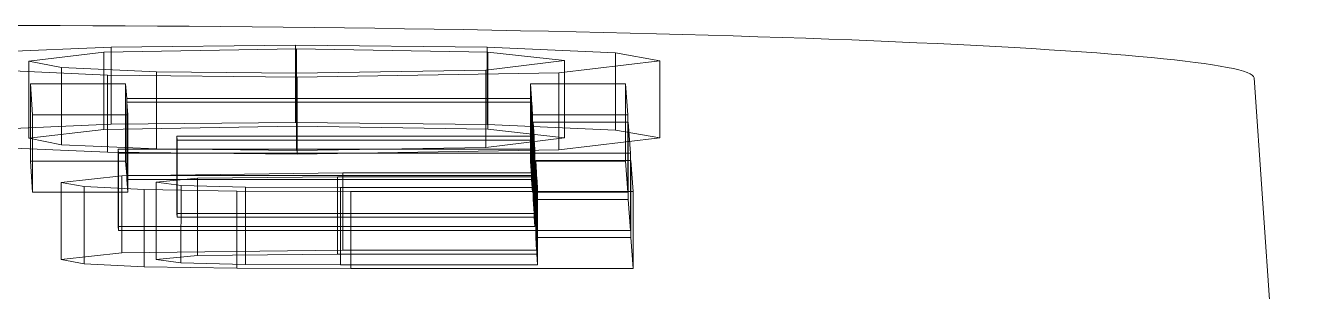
# Model space of a CAD drawing. Header units: metres. Extents: x -55 to 260, y -121 to 64.
# Drawn here: x 11.65579 to 11.68549, y 19.69404 to 19.70023 of the extents above; entities that cross this region are included whole.
import ezdxf

# ---------------------------------------------------------------- set-up
doc = ezdxf.new("R2010")
doc.units = ezdxf.units.M
doc.layers.add('0-1', color=7, linetype='Continuous', lineweight=5)
doc.layers.add('45ESTAC-1', color=253, linetype='Continuous', lineweight=5)

# ---------------------------------------------------------------- blocks, each defined once
blk = doc.blocks.new('Sign - SpeedLimit_Handicap - Handicap-V264-A1 _ A700')
at = {"layer": '45ESTAC-1'}
for p, q in [((11.657781, 19.699729), (11.654718, 19.699599)), ((11.655863, 19.699402), (11.657608, 19.69961)), ((11.657607, 19.697812), (11.657608, 19.69961)), ((11.657608, 19.69961), (11.662087, 19.699684)), ((11.662068, 19.699774), (11.657781, 19.699729)), ((11.657781, 19.697931), (11.657781, 19.699729)), ((11.666528, 19.699725), (11.662068, 19.699774)), ((11.662068, 19.697975), (11.662068, 19.699774)), ((11.662087, 19.699684), (11.666538, 19.699611)), ((11.662087, 19.697885), (11.662087, 19.699684)), ((11.669514, 19.699591), (11.666528, 19.699725)), ((11.666528, 19.697926), (11.666528, 19.699725)), ((11.666538, 19.699611), (11.668324, 19.699412)), ((11.666538, 19.697813), (11.666538, 19.699611)), ((11.670539, 19.699411), (11.669514, 19.699591)), ((11.669514, 19.697792), (11.669514, 19.699591)), ((11.656626, 19.699254), (11.655863, 19.699402)), ((11.655863, 19.697604), (11.655863, 19.699402)), ((11.658834, 19.699155), (11.656626, 19.699254)), ((11.656626, 19.697455), (11.656626, 19.699254)), ((11.668324, 19.699412), (11.666492, 19.699187)), ((11.668196, 19.699131), (11.670539, 19.699411)), ((11.668324, 19.699412), (11.668324, 19.697614)), ((11.670539, 19.699411), (11.670539, 19.697613)), ((11.654691, 19.69921), (11.657694, 19.699077)), ((11.657694, 19.699077), (11.662107, 19.69903)), ((11.657694, 19.697279), (11.657694, 19.699077)), ((11.658833, 19.697356), (11.658834, 19.699155)), ((11.662088, 19.69912), (11.658834, 19.699155)), ((11.662087, 19.697321), (11.662088, 19.69912)), ((11.666492, 19.699187), (11.662088, 19.69912)), ((11.662107, 19.69903), (11.668196, 19.699131)), ((11.662107, 19.697231), (11.662107, 19.69903)), ((11.666492, 19.697389), (11.666492, 19.699187)), ((11.668196, 19.697333), (11.668196, 19.699131)), ((11.685491, 19.682839), (11.684368, 19.699009)), ((11.658115, 19.698872), (11.6559, 19.698872)), ((11.6559, 19.698872), (11.65595, 19.698151)), ((11.6559, 19.697073), (11.6559, 19.698872)), ((11.658139, 19.698534), (11.658115, 19.698872)), ((11.658115, 19.697073), (11.658115, 19.698872)), ((11.669746, 19.698872), (11.667531, 19.698872)), ((11.667531, 19.698872), (11.667554, 19.698534)), ((11.667531, 19.697073), (11.667531, 19.698872)), ((11.669796, 19.698151), (11.669746, 19.698872)), ((11.669746, 19.698872), (11.669746, 19.697073)), ((11.667554, 19.698534), (11.658139, 19.698534)), ((11.658139, 19.696735), (11.658139, 19.698534)), ((11.658166, 19.698151), (11.658145, 19.698444)), ((11.658145, 19.698444), (11.667561, 19.698444)), ((11.658145, 19.696645), (11.658145, 19.698444)), ((11.667554, 19.696735), (11.667554, 19.698534)), ((11.66756, 19.696645), (11.667561, 19.698444)), ((11.667561, 19.698444), (11.667581, 19.698151)), ((11.65595, 19.698151), (11.658166, 19.698151)), ((11.65595, 19.696352), (11.65595, 19.698151)), ((11.658165, 19.696352), (11.658166, 19.698151)), ((11.667581, 19.698151), (11.669796, 19.698151)), ((11.667581, 19.696352), (11.667581, 19.698151)), ((11.669796, 19.696352), (11.669796, 19.698151)), ((11.654718, 19.6978), (11.657781, 19.697931)), ((11.657607, 19.697812), (11.655863, 19.697604)), ((11.662087, 19.697885), (11.657607, 19.697812)), ((11.657781, 19.697931), (11.662068, 19.697975)), ((11.662068, 19.697975), (11.666528, 19.697926)), ((11.666538, 19.697813), (11.662087, 19.697885)), ((11.666528, 19.697926), (11.669514, 19.697792)), ((11.668324, 19.697614), (11.666538, 19.697813)), ((11.667592, 19.696183), (11.667593, 19.697981)), ((11.669808, 19.697981), (11.667593, 19.697981)), ((11.667593, 19.697981), (11.667615, 19.697654)), ((11.669514, 19.697792), (11.670539, 19.697613)), ((11.669858, 19.69726), (11.669808, 19.697981)), ((11.669808, 19.697981), (11.669808, 19.696183)), ((11.655863, 19.697604), (11.656626, 19.697455)), ((11.656626, 19.697455), (11.658833, 19.697356)), ((11.659307, 19.695856), (11.659308, 19.697654)), ((11.667615, 19.697654), (11.659308, 19.697654)), ((11.659308, 19.697654), (11.659314, 19.697564)), ((11.659314, 19.697564), (11.667622, 19.697564)), ((11.659314, 19.695766), (11.659314, 19.697564)), ((11.666492, 19.697389), (11.668324, 19.697614)), ((11.667615, 19.695856), (11.667615, 19.697654)), ((11.667621, 19.695766), (11.667622, 19.697564)), ((11.667622, 19.697564), (11.667636, 19.69735)), ((11.670539, 19.697613), (11.668196, 19.697333)), ((11.657694, 19.697279), (11.654691, 19.697411)), ((11.662107, 19.697231), (11.657694, 19.697279)), ((11.667636, 19.69735), (11.657944, 19.69735)), ((11.657944, 19.69735), (11.65795, 19.69726)), ((11.657944, 19.695552), (11.657944, 19.69735)), ((11.65795, 19.69726), (11.669858, 19.69726)), ((11.65795, 19.695461), (11.65795, 19.69726)), ((11.658833, 19.697356), (11.662087, 19.697321)), ((11.662087, 19.697321), (11.666492, 19.697389)), ((11.668196, 19.697333), (11.662107, 19.697231)), ((11.667636, 19.695552), (11.667636, 19.69735)), ((11.669858, 19.695461), (11.669858, 19.69726)), ((11.65595, 19.696352), (11.6559, 19.697073)), ((11.6559, 19.697073), (11.658115, 19.697073)), ((11.658115, 19.697073), (11.658139, 19.696735)), ((11.667554, 19.696735), (11.667531, 19.697073)), ((11.667531, 19.697073), (11.669746, 19.697073)), ((11.66987, 19.697091), (11.667654, 19.697091)), ((11.667654, 19.697091), (11.667675, 19.696798)), ((11.667654, 19.695292), (11.667654, 19.697091)), ((11.669746, 19.697073), (11.669796, 19.696352)), ((11.66992, 19.696369), (11.66987, 19.697091)), ((11.66987, 19.697091), (11.66987, 19.695292)), ((11.658028, 19.696734), (11.656613, 19.696578)), ((11.656613, 19.696578), (11.657148, 19.69648)), ((11.656613, 19.69478), (11.656613, 19.696578)), ((11.663171, 19.696798), (11.658028, 19.696734)), ((11.658028, 19.694935), (11.658028, 19.696734)), ((11.658139, 19.696735), (11.667554, 19.696735)), ((11.66756, 19.696645), (11.658145, 19.696645)), ((11.658145, 19.696645), (11.658165, 19.696352)), ((11.658828, 19.696581), (11.659787, 19.696674)), ((11.659403, 19.696507), (11.658828, 19.696581)), ((11.658828, 19.694783), (11.658828, 19.696581)), ((11.659787, 19.696674), (11.663047, 19.696708)), ((11.659787, 19.694876), (11.659787, 19.696674)), ((11.663047, 19.696708), (11.667681, 19.696708)), ((11.663047, 19.694909), (11.663047, 19.696708)), ((11.66317, 19.694999), (11.663171, 19.696798)), ((11.667675, 19.696798), (11.663171, 19.696798)), ((11.667581, 19.696352), (11.66756, 19.696645)), ((11.667675, 19.694999), (11.667675, 19.696798)), ((11.667681, 19.696708), (11.667698, 19.69646)), ((11.667681, 19.696708), (11.667681, 19.694909)), ((11.658165, 19.696352), (11.65595, 19.696352)), ((11.657148, 19.69648), (11.658548, 19.69641)), ((11.657148, 19.694681), (11.657148, 19.69648)), ((11.658548, 19.69641), (11.660703, 19.696376)), ((11.658548, 19.694611), (11.658548, 19.69641)), ((11.659402, 19.694708), (11.659403, 19.696507)), ((11.6609, 19.696466), (11.659403, 19.696507)), ((11.660703, 19.696376), (11.663352, 19.696369)), ((11.660703, 19.694578), (11.660703, 19.696376)), ((11.663116, 19.69646), (11.6609, 19.696466)), ((11.6609, 19.694667), (11.6609, 19.696466)), ((11.667698, 19.69646), (11.663116, 19.69646)), ((11.663116, 19.694661), (11.663116, 19.69646)), ((11.663352, 19.696369), (11.66992, 19.696369)), ((11.663352, 19.694571), (11.663352, 19.696369)), ((11.669796, 19.696352), (11.667581, 19.696352)), ((11.667698, 19.694661), (11.667698, 19.69646)), ((11.66992, 19.694571), (11.66992, 19.696369)), ((11.667615, 19.695856), (11.667592, 19.696183)), ((11.667592, 19.696183), (11.669808, 19.696183)), ((11.669808, 19.696183), (11.669858, 19.695461)), ((11.659314, 19.695766), (11.659307, 19.695856)), ((11.659307, 19.695856), (11.667615, 19.695856)), ((11.667621, 19.695766), (11.659314, 19.695766)), ((11.667636, 19.695552), (11.667621, 19.695766)), ((11.65795, 19.695461), (11.657944, 19.695552)), ((11.657944, 19.695552), (11.667636, 19.695552)), ((11.669858, 19.695461), (11.65795, 19.695461)), ((11.667675, 19.694999), (11.667654, 19.695292)), ((11.667654, 19.695292), (11.66987, 19.695292)), ((11.66987, 19.695292), (11.66992, 19.694571)), ((11.656613, 19.69478), (11.658028, 19.694935)), ((11.657148, 19.694681), (11.656613, 19.69478)), ((11.658028, 19.694935), (11.66317, 19.694999)), ((11.659787, 19.694876), (11.658828, 19.694783)), ((11.658828, 19.694783), (11.659402, 19.694708)), ((11.663047, 19.694909), (11.659787, 19.694876)), ((11.667681, 19.694909), (11.663047, 19.694909)), ((11.66317, 19.694999), (11.667675, 19.694999)), ((11.667698, 19.694661), (11.667681, 19.694909)), ((11.658548, 19.694611), (11.657148, 19.694681)), ((11.660703, 19.694578), (11.658548, 19.694611)), ((11.659402, 19.694708), (11.6609, 19.694667)), ((11.663352, 19.694571), (11.660703, 19.694578)), ((11.6609, 19.694667), (11.663116, 19.694661)), ((11.663116, 19.694661), (11.667698, 19.694661)), ((11.66992, 19.694571), (11.663352, 19.694571))]:
    blk.add_line(p, q, dxfattribs=at)
blk.add_ellipse((11.654368, 19.699009), major_axis=(-0.03, 0.000003), ratio=0.040709, start_param=3.144425, end_param=4.715221, dxfattribs=at)
blk = doc.blocks.new('22011_AR_rvt-1-A1 _ A700')
at = {"layer": '45ESTAC-1'}
blk.add_blockref('Sign - SpeedLimit_Handicap - Handicap-V264-A1 _ A700', (0, 0), dxfattribs=at)
blk = doc.blocks.new('Sign - SpeedLimit_Handicap - Handicap-V657-A1 _ A700')
at = {"layer": '45ESTAC-1'}
for p, q in [((11.657781, 19.699729), (11.654718, 19.699599)), ((11.655863, 19.699402), (11.657608, 19.69961)), ((11.657607, 19.697812), (11.657608, 19.69961)), ((11.657608, 19.69961), (11.662087, 19.699684)), ((11.662068, 19.699774), (11.657781, 19.699729)), ((11.657781, 19.697931), (11.657781, 19.699729)), ((11.666528, 19.699725), (11.662068, 19.699774)), ((11.662068, 19.697975), (11.662068, 19.699774)), ((11.662087, 19.699684), (11.666538, 19.699611)), ((11.662087, 19.697885), (11.662087, 19.699684)), ((11.669514, 19.699591), (11.666528, 19.699725)), ((11.666528, 19.697926), (11.666528, 19.699725)), ((11.666538, 19.699611), (11.668324, 19.699412)), ((11.666538, 19.697813), (11.666538, 19.699611)), ((11.670539, 19.699411), (11.669514, 19.699591)), ((11.669514, 19.697792), (11.669514, 19.699591)), ((11.656626, 19.699254), (11.655863, 19.699402)), ((11.655863, 19.697604), (11.655863, 19.699402)), ((11.658834, 19.699155), (11.656626, 19.699254)), ((11.656626, 19.697455), (11.656626, 19.699254)), ((11.668324, 19.699412), (11.666492, 19.699187)), ((11.668196, 19.699131), (11.670539, 19.699411)), ((11.668324, 19.699412), (11.668324, 19.697614)), ((11.670539, 19.699411), (11.670539, 19.697613)), ((11.654691, 19.69921), (11.657694, 19.699077)), ((11.657694, 19.699077), (11.662107, 19.69903)), ((11.657694, 19.697279), (11.657694, 19.699077)), ((11.658833, 19.697356), (11.658834, 19.699155)), ((11.662088, 19.69912), (11.658834, 19.699155)), ((11.662087, 19.697321), (11.662088, 19.69912)), ((11.666492, 19.699187), (11.662088, 19.69912)), ((11.662107, 19.69903), (11.668196, 19.699131)), ((11.662107, 19.697231), (11.662107, 19.69903)), ((11.666492, 19.697389), (11.666492, 19.699187)), ((11.668196, 19.697333), (11.668196, 19.699131)), ((11.685491, 19.682839), (11.684368, 19.699009)), ((11.658115, 19.698872), (11.6559, 19.698872)), ((11.6559, 19.698872), (11.65595, 19.698151)), ((11.6559, 19.697073), (11.6559, 19.698872)), ((11.658139, 19.698534), (11.658115, 19.698872)), ((11.658115, 19.697073), (11.658115, 19.698872)), ((11.669746, 19.698872), (11.667531, 19.698872)), ((11.667531, 19.698872), (11.667554, 19.698534)), ((11.667531, 19.697073), (11.667531, 19.698872)), ((11.669796, 19.698151), (11.669746, 19.698872)), ((11.669746, 19.698872), (11.669746, 19.697073)), ((11.667554, 19.698534), (11.658139, 19.698534)), ((11.658139, 19.696735), (11.658139, 19.698534)), ((11.658166, 19.698151), (11.658145, 19.698444)), ((11.658145, 19.698444), (11.667561, 19.698444)), ((11.658145, 19.696645), (11.658145, 19.698444)), ((11.667554, 19.696735), (11.667554, 19.698534)), ((11.66756, 19.696645), (11.667561, 19.698444)), ((11.667561, 19.698444), (11.667581, 19.698151)), ((11.65595, 19.698151), (11.658166, 19.698151)), ((11.65595, 19.696352), (11.65595, 19.698151)), ((11.658165, 19.696352), (11.658166, 19.698151)), ((11.667581, 19.698151), (11.669796, 19.698151)), ((11.667581, 19.696352), (11.667581, 19.698151)), ((11.669796, 19.696352), (11.669796, 19.698151)), ((11.654718, 19.6978), (11.657781, 19.697931)), ((11.657607, 19.697812), (11.655863, 19.697604)), ((11.662087, 19.697885), (11.657607, 19.697812)), ((11.657781, 19.697931), (11.662068, 19.697975)), ((11.662068, 19.697975), (11.666528, 19.697926)), ((11.666538, 19.697813), (11.662087, 19.697885)), ((11.666528, 19.697926), (11.669514, 19.697792)), ((11.668324, 19.697614), (11.666538, 19.697813)), ((11.667592, 19.696183), (11.667593, 19.697981)), ((11.669808, 19.697981), (11.667593, 19.697981)), ((11.667593, 19.697981), (11.667615, 19.697654)), ((11.669514, 19.697792), (11.670539, 19.697613)), ((11.669858, 19.69726), (11.669808, 19.697981)), ((11.669808, 19.697981), (11.669808, 19.696183)), ((11.655863, 19.697604), (11.656626, 19.697455)), ((11.656626, 19.697455), (11.658833, 19.697356)), ((11.659307, 19.695856), (11.659308, 19.697654)), ((11.667615, 19.697654), (11.659308, 19.697654)), ((11.659308, 19.697654), (11.659314, 19.697564)), ((11.659314, 19.697564), (11.667622, 19.697564)), ((11.659314, 19.695766), (11.659314, 19.697564)), ((11.666492, 19.697389), (11.668324, 19.697614)), ((11.667615, 19.695856), (11.667615, 19.697654)), ((11.667621, 19.695766), (11.667622, 19.697564)), ((11.667622, 19.697564), (11.667636, 19.69735)), ((11.670539, 19.697613), (11.668196, 19.697333)), ((11.657694, 19.697279), (11.654691, 19.697411)), ((11.662107, 19.697231), (11.657694, 19.697279)), ((11.667636, 19.69735), (11.657944, 19.69735)), ((11.657944, 19.69735), (11.65795, 19.69726)), ((11.657944, 19.695552), (11.657944, 19.69735)), ((11.65795, 19.69726), (11.669858, 19.69726)), ((11.65795, 19.695461), (11.65795, 19.69726)), ((11.658833, 19.697356), (11.662087, 19.697321)), ((11.662087, 19.697321), (11.666492, 19.697389)), ((11.668196, 19.697333), (11.662107, 19.697231)), ((11.667636, 19.695552), (11.667636, 19.69735)), ((11.669858, 19.695461), (11.669858, 19.69726)), ((11.65595, 19.696352), (11.6559, 19.697073)), ((11.6559, 19.697073), (11.658115, 19.697073)), ((11.658115, 19.697073), (11.658139, 19.696735)), ((11.667554, 19.696735), (11.667531, 19.697073)), ((11.667531, 19.697073), (11.669746, 19.697073)), ((11.66987, 19.697091), (11.667654, 19.697091)), ((11.667654, 19.697091), (11.667675, 19.696798)), ((11.667654, 19.695292), (11.667654, 19.697091)), ((11.669746, 19.697073), (11.669796, 19.696352)), ((11.66992, 19.696369), (11.66987, 19.697091)), ((11.66987, 19.697091), (11.66987, 19.695292)), ((11.658028, 19.696734), (11.656613, 19.696578)), ((11.656613, 19.696578), (11.657148, 19.69648)), ((11.656613, 19.69478), (11.656613, 19.696578)), ((11.663171, 19.696798), (11.658028, 19.696734)), ((11.658028, 19.694935), (11.658028, 19.696734)), ((11.658139, 19.696735), (11.667554, 19.696735)), ((11.66756, 19.696645), (11.658145, 19.696645)), ((11.658145, 19.696645), (11.658165, 19.696352)), ((11.658828, 19.696581), (11.659787, 19.696674)), ((11.659403, 19.696507), (11.658828, 19.696581)), ((11.658828, 19.694783), (11.658828, 19.696581)), ((11.659787, 19.696674), (11.663047, 19.696708)), ((11.659787, 19.694876), (11.659787, 19.696674)), ((11.663047, 19.696708), (11.667681, 19.696708)), ((11.663047, 19.694909), (11.663047, 19.696708)), ((11.66317, 19.694999), (11.663171, 19.696798)), ((11.667675, 19.696798), (11.663171, 19.696798)), ((11.667581, 19.696352), (11.66756, 19.696645)), ((11.667675, 19.694999), (11.667675, 19.696798)), ((11.667681, 19.696708), (11.667698, 19.69646)), ((11.667681, 19.696708), (11.667681, 19.694909)), ((11.658165, 19.696352), (11.65595, 19.696352)), ((11.657148, 19.69648), (11.658548, 19.69641)), ((11.657148, 19.694681), (11.657148, 19.69648)), ((11.658548, 19.69641), (11.660703, 19.696376)), ((11.658548, 19.694611), (11.658548, 19.69641)), ((11.659402, 19.694708), (11.659403, 19.696507)), ((11.6609, 19.696466), (11.659403, 19.696507)), ((11.660703, 19.696376), (11.663352, 19.696369)), ((11.660703, 19.694578), (11.660703, 19.696376)), ((11.663116, 19.69646), (11.6609, 19.696466)), ((11.6609, 19.694667), (11.6609, 19.696466)), ((11.667698, 19.69646), (11.663116, 19.69646)), ((11.663116, 19.694661), (11.663116, 19.69646)), ((11.663352, 19.696369), (11.66992, 19.696369)), ((11.663352, 19.694571), (11.663352, 19.696369)), ((11.669796, 19.696352), (11.667581, 19.696352)), ((11.667698, 19.694661), (11.667698, 19.69646)), ((11.66992, 19.694571), (11.66992, 19.696369)), ((11.667615, 19.695856), (11.667592, 19.696183)), ((11.667592, 19.696183), (11.669808, 19.696183)), ((11.669808, 19.696183), (11.669858, 19.695461)), ((11.659314, 19.695766), (11.659307, 19.695856)), ((11.659307, 19.695856), (11.667615, 19.695856)), ((11.667621, 19.695766), (11.659314, 19.695766)), ((11.667636, 19.695552), (11.667621, 19.695766)), ((11.65795, 19.695461), (11.657944, 19.695552)), ((11.657944, 19.695552), (11.667636, 19.695552)), ((11.669858, 19.695461), (11.65795, 19.695461)), ((11.667675, 19.694999), (11.667654, 19.695292)), ((11.667654, 19.695292), (11.66987, 19.695292)), ((11.66987, 19.695292), (11.66992, 19.694571)), ((11.656613, 19.69478), (11.658028, 19.694935)), ((11.657148, 19.694681), (11.656613, 19.69478)), ((11.658028, 19.694935), (11.66317, 19.694999)), ((11.659787, 19.694876), (11.658828, 19.694783)), ((11.658828, 19.694783), (11.659402, 19.694708)), ((11.663047, 19.694909), (11.659787, 19.694876)), ((11.667681, 19.694909), (11.663047, 19.694909)), ((11.66317, 19.694999), (11.667675, 19.694999)), ((11.667698, 19.694661), (11.667681, 19.694909)), ((11.658548, 19.694611), (11.657148, 19.694681)), ((11.660703, 19.694578), (11.658548, 19.694611)), ((11.659402, 19.694708), (11.6609, 19.694667)), ((11.663352, 19.694571), (11.660703, 19.694578)), ((11.6609, 19.694667), (11.663116, 19.694661)), ((11.663116, 19.694661), (11.667698, 19.694661)), ((11.66992, 19.694571), (11.663352, 19.694571))]:
    blk.add_line(p, q, dxfattribs=at)
blk.add_ellipse((11.654368, 19.699009), major_axis=(-0.03, 0.000003), ratio=0.040709, start_param=3.144425, end_param=4.715221, dxfattribs=at)
blk = doc.blocks.new('22011_AR_rvt-2-A1 _ A700')
at = {"layer": '45ESTAC-1'}
blk.add_blockref('Sign - SpeedLimit_Handicap - Handicap-V657-A1 _ A700', (0, 0), dxfattribs=at)

msp = doc.modelspace()

# ---------------------------------------------------------------- block references
at = {"layer": '0-1'}
for name in ['22011_AR_rvt-2-A1 _ A700', '22011_AR_rvt-1-A1 _ A700']:
    msp.add_blockref(name, (0, 0), dxfattribs=at)

doc.saveas('drawing.dxf')
